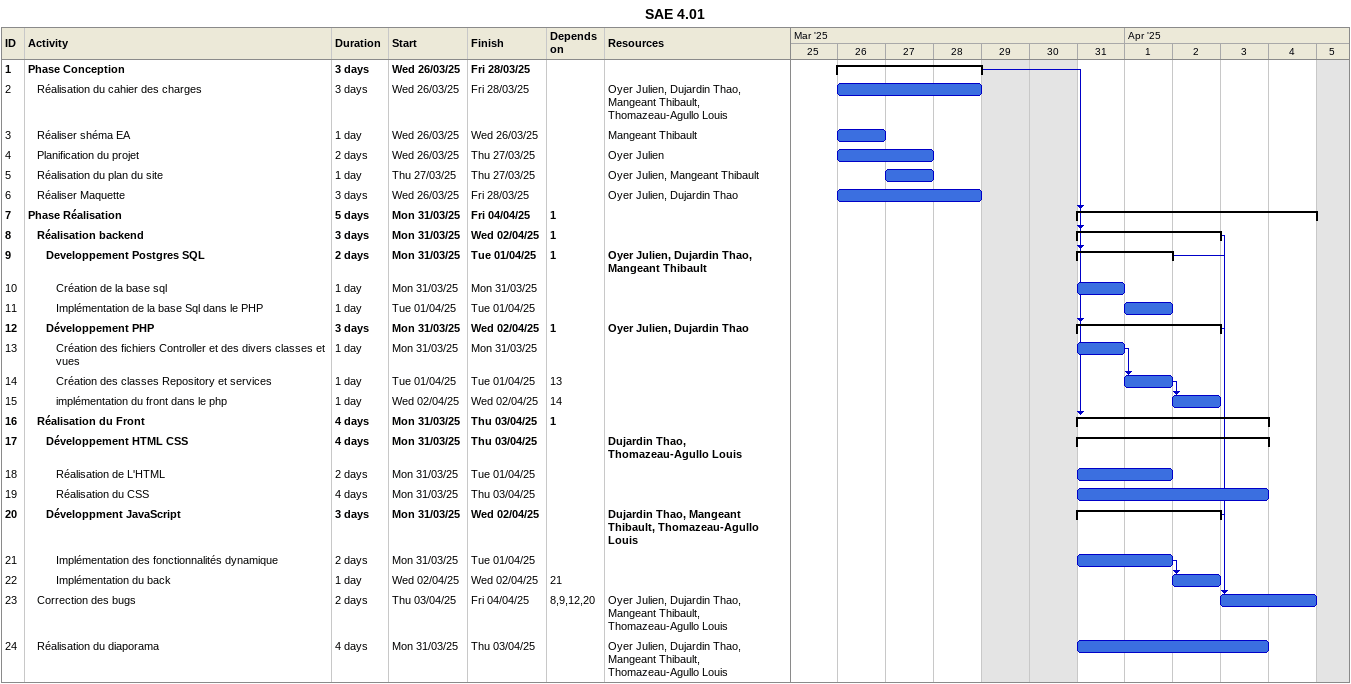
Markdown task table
SAE 4.01

| ID | Level | Task | Duration | Start | Finish | Predecessors | Resources |
|---|---|---|---|---|---|---|---|
| 1 | 1 | **Phase Conception** | 3d | 2025-03-26 | 2025-03-28 |  |  |
| 2 | 2 | Réalisation du cahier des charges | 3d | 2025-03-26 | 2025-03-28 |  | Oyer Julien, Dujardin Thao, Mangeant Thibault, Thomazeau-Agullo Louis |
| 3 | 2 | Réaliser shéma EA | 1d | 2025-03-26 | 2025-03-26 |  | Mangeant Thibault |
| 4 | 2 | Planification du projet | 2d | 2025-03-26 | 2025-03-27 |  | Oyer Julien |
| 5 | 2 | Réalisation du plan du site | 1d | 2025-03-27 | 2025-03-27 |  | Oyer Julien, Mangeant Thibault |
| 6 | 2 | Réaliser Maquette | 3d | 2025-03-26 | 2025-03-28 |  | Oyer Julien, Dujardin Thao |
| 7 | 1 | **Phase Réalisation** | 5d | 2025-03-31 | 2025-04-04 | 1 |  |
| 8 | 2 | **Réalisation backend** | 3d | 2025-03-31 | 2025-04-02 | 1 |  |
| 9 | 3 | **Developpement Postgres SQL** | 2d | 2025-03-31 | 2025-04-01 | 1 | Oyer Julien, Dujardin Thao, Mangeant Thibault |
| 10 | 4 | Création de la base sql | 1d | 2025-03-31 | 2025-03-31 |  |  |
| 11 | 4 | Implémentation de la base Sql dans le PHP | 1d | 2025-04-01 | 2025-04-01 |  |  |
| 12 | 3 | **Développement PHP** | 3d | 2025-03-31 | 2025-04-02 | 1 | Oyer Julien, Dujardin Thao |
| 13 | 4 | Création des fichiers Controller et des divers classes et vues | 1d | 2025-03-31 | 2025-03-31 |  |  |
| 14 | 4 | Création des classes Repository et services | 1d | 2025-04-01 | 2025-04-01 | 13 |  |
| 15 | 4 | implémentation du front dans le php | 1d | 2025-04-02 | 2025-04-02 | 14 |  |
| 16 | 2 | **Réalisation du Front** | 4d | 2025-03-31 | 2025-04-03 | 1 |  |
| 17 | 3 | **Développement HTML CSS** | 4d | 2025-03-31 | 2025-04-03 |  | Dujardin Thao, Thomazeau-Agullo Louis |
| 18 | 4 | Réalisation de L'HTML | 2d | 2025-03-31 | 2025-04-01 |  |  |
| 19 | 4 | Réalisation du CSS | 4d | 2025-03-31 | 2025-04-03 |  |  |
| 20 | 3 | **Développment JavaScript** | 3d | 2025-03-31 | 2025-04-02 |  | Dujardin Thao, Mangeant Thibault, Thomazeau-Agullo Louis |
| 21 | 4 | Implémentation des fonctionnalités dynamique | 2d | 2025-03-31 | 2025-04-01 |  |  |
| 22 | 4 | Implémentation du back | 1d | 2025-04-02 | 2025-04-02 | 21 |  |
| 23 | 2 | Correction des bugs | 2d | 2025-04-03 | 2025-04-04 | 8, 9, 12, 20 | Oyer Julien, Dujardin Thao, Mangeant Thibault, Thomazeau-Agullo Louis |
| 24 | 2 | Réalisation du diaporama | 4d | 2025-03-31 | 2025-04-03 |  | Oyer Julien, Dujardin Thao, Mangeant Thibault, Thomazeau-Agullo Louis |
